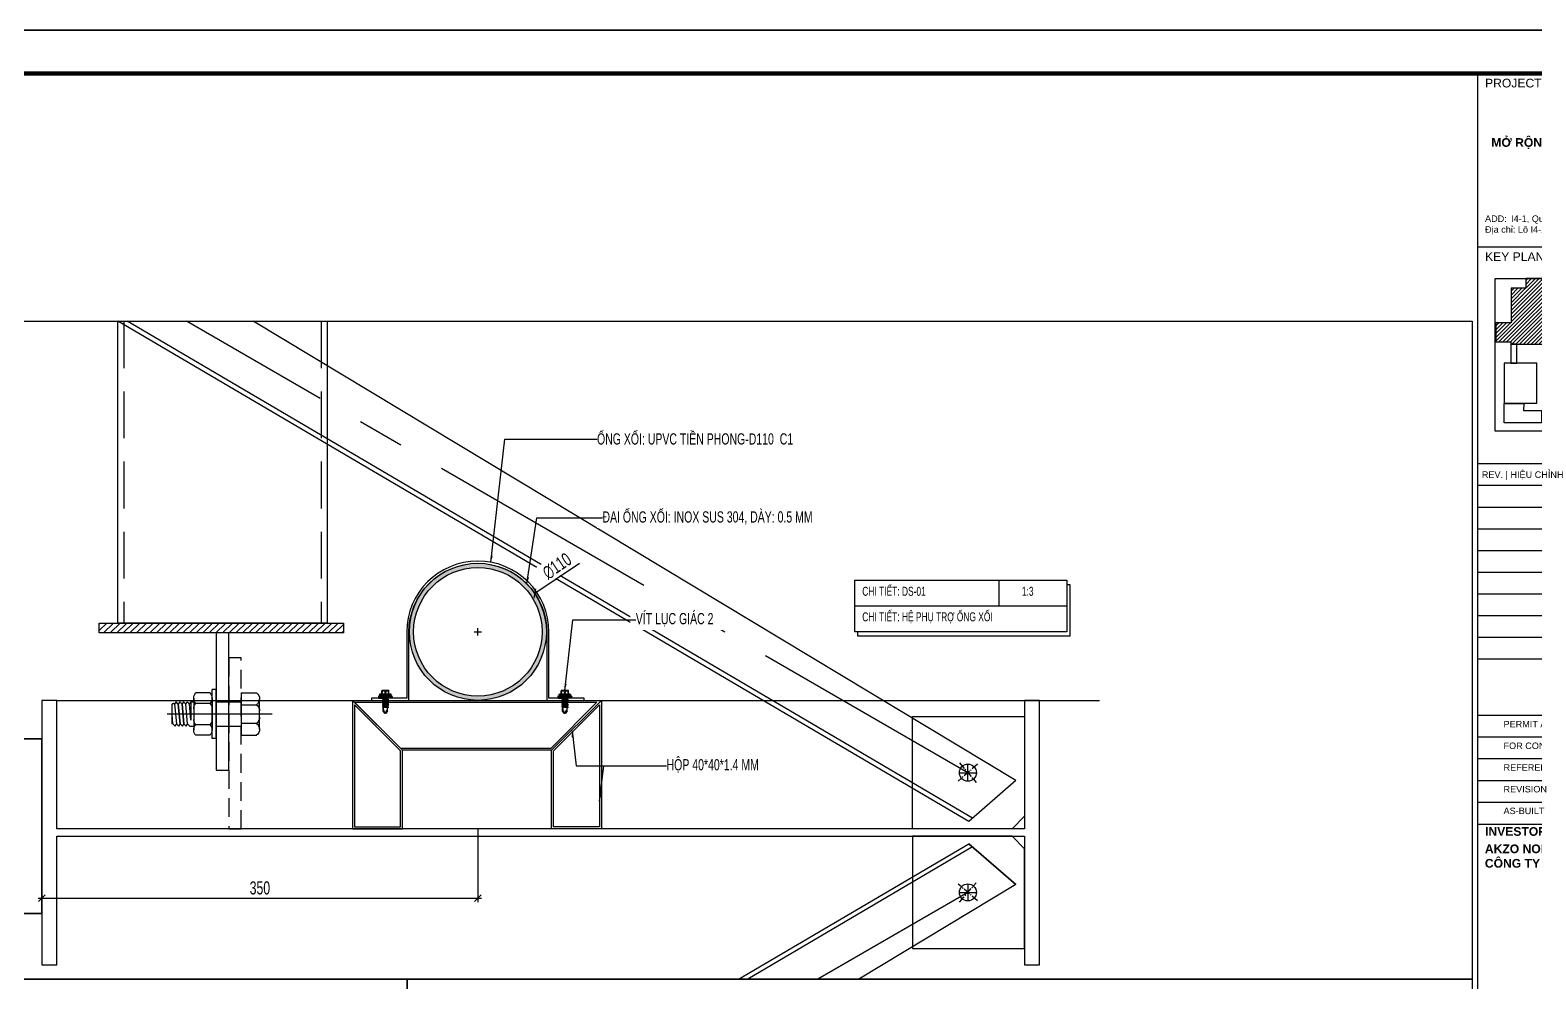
# Model space of a CAD drawing. Header units: inches. Extents: x 340055 to 349452, y -34649 to -30845.
# Drawn here: x 342315.6 to 342718.1, y -33603.4 to -33348.7 of the extents above; entities that cross this region are included whole.
import ezdxf

# ---------------------------------------------------------------- set-up
doc = ezdxf.new("R2010")
doc.units = ezdxf.units.IN
doc.header["$MEASUREMENT"] = 0
for name, pattern in [('CENTER', [2, 1.25, -0.25, 0.25, -0.25]), ('CENTER2', [28.575, 19.05, -3.175, 3.175, -3.175]), ('HIDDEN', [0.375, 0.25, -0.125])]:
    doc.linetypes.add(name, pattern=pattern)
for name, color, linetype in [('2', 2, 'Continuous'), ('250', 250, 'Continuous'), ('251', 251, 'Continuous'), ('3', 3, 'Continuous'), ('4', 4, 'Continuous'), ('5', 5, 'Continuous'), ('6', 6, 'Continuous'), ('8', 8, 'Continuous'), ('9', 9, 'Continuous'), ('DIM', 8, 'Continuous'), ('flashing', 6, 'Continuous'), ('NET IN', 3, 'Continuous'), ('STRUCTURE', 1, 'Continuous')]:
    doc.layers.add(name, color=color, linetype=linetype)
for name, color, linetype, lineweight in [('TL-TIILE BLOCK A2$0$TL-TITLE BLOCK - TEXT @ 1', 7, 'Continuous', 25), ('TL-TIILE BLOCK A2$0$TL-TITLE BLOCK 1', 7, 'Continuous', 50), ('TL-TIILE BLOCK A2$0$TL-TITLE BLOCK 2', 7, 'Continuous', 25), ('TL-TITLE BLOCK - TEXT', 7, 'Continuous', 25)]:
    doc.layers.add(name, color=color, linetype=linetype, lineweight=lineweight)
doc.styles.add('ST1H', font='vnshxh.shx', dxfattribs={"width": 0.7})
doc.styles.add('TL-TIILE BLOCK A2$0$MEP-TEXT T.BLOCK 1', font='arial.ttf', dxfattribs={"height": 1.5})
doc.styles.add('TL-TIILE BLOCK A2$0$MEP-TEXT T.BLOCK 2', font='arial.ttf')
doc.styles.add('TL-TIILE BLOCK A2$0$MEP-TEXT T.BLOCK 3', font='arial.ttf', dxfattribs={"height": 3})
doc.dimstyles.new('3', dxfattribs={"dimtxt": 3.5, "dimasz": 1.8, "dimexe": 1, "dimexo": 0, "dimgap": 1, "dimtad": 1, "dimdec": 0, "dimlfac": 3, "dimzin": 0, "dimdsep": 46, "dimtxsty": 'ST1H', "dimblk": 'OBLIQUE', "dimcen": 1, "dimdle": 1, "dimclrd": 8, "dimclre": 8, "dimclrt": 3, "dimadec": 0, "dimazin": 0, "dimtfac": 1, "dimtdec": 0, "dimtix": 1, "dimtofl": 0, "dimtmove": 1, "dimatfit": 3, "dimfxl": 0, "dimtolj": 1, "dimtzin": 0, "dimlwd": -1, "dimlwe": -1, "dimarcsym": 0})

# ---------------------------------------------------------------- blocks, each defined once
blk = doc.blocks.new('20-4sd')
at = {"layer": '251', "linetype": 'Continuous'}
h = blk.add_hatch(color=256, dxfattribs=at)
edge = h.paths.add_edge_path()
edge.add_ellipse((-1.76, 1.25), major_axis=(-0.602, 0.602), ratio=1, start_angle=260.0994, end_angle=314.2082)
edge.add_line((-1.75, 2.1), (-0.38, 2.1))
edge.add_ellipse((-0.37, 1.25), major_axis=(0.602, 0.602), ratio=1, start_angle=45.7918, end_angle=99.9006)
edge = h.paths.add_edge_path()
edge.add_ellipse((1.76, 1.25), major_axis=(0.602, 0.602), ratio=1, start_angle=45.7918, end_angle=99.9006)
edge.add_ellipse((0.37, 1.25), major_axis=(0.602, 0.602), ratio=1, start_angle=350.0994, end_angle=404.2082)
edge.add_line((0.38, 2.1), (1.75, 2.1))
h = blk.add_hatch(color=256, dxfattribs=at)
edge = h.paths.add_edge_path()
edge.add_ellipse((1.82, -4.56), major_axis=(0.623, 0.623), ratio=1, start_angle=181.3972, end_angle=225)
edge.add_line((1.82, -5.44), (0.61, -5.44))
edge.add_ellipse((0.61, -4.56), major_axis=(0.623, 0.623), ratio=1, start_angle=225, end_angle=268.6028)
edge = h.paths.add_edge_path()
edge.add_line((0.61, -3.34), (1.82, -3.34))
edge.add_ellipse((1.82, -4.22), major_axis=(-0.623, 0.623), ratio=1, start_angle=-45, end_angle=-1.3972)
edge.add_ellipse((0.61, -4.22), major_axis=(-0.623, 0.623), ratio=1, start_angle=-88.6028, end_angle=-45)
edge = h.paths.add_edge_path()
edge.add_ellipse((-0.61, -4.22), major_axis=(0.623, 0.623), ratio=1, start_angle=45, end_angle=88.6028)
edge.add_ellipse((-1.82, -4.22), major_axis=(-0.623, 0.623), ratio=1, start_angle=-88.6028, end_angle=-45)
edge.add_line((-1.82, -3.34), (-0.61, -3.34))
edge = h.paths.add_edge_path()
edge.add_ellipse((-0.61, -4.56), major_axis=(0.623, 0.623), ratio=1, start_angle=181.3972, end_angle=225)
edge.add_line((-0.61, -5.44), (-1.82, -5.44))
edge.add_ellipse((-1.82, -4.56), major_axis=(0.623, 0.623), ratio=1, start_angle=225, end_angle=268.6028)
blk.add_line((-1.06, 0), (-1.06, 1.75), dxfattribs=at)
at = {"layer": '5', "linetype": 'Continuous', "ltscale": 0.2}
blk.add_line((0, 3.55), (0, -8.5), dxfattribs=at)
at = {"layer": '8', "linetype": 'Continuous'}
for p, q in [((-2.43, 0), (-2.43, 1.78)), ((1.75, 2.1), (-1.75, 2.1)), ((1.06, 0), (1.06, 1.75)), ((2.43, 0), (2.43, 1.78)), ((-2.43, 0), (2.43, 0)), ((-1.4, -2.86), (-1.4, 0)), ((1.4, -2.86), (1.4, 0)), ((2.8, -2.86), (-2.8, -2.86)), ((-2.8, -2.86), (-2.8, -3.34)), ((2.8, -3.34), (-2.8, -3.34)), ((-1.7, -3.34), (1.7, -3.34)), ((2.8, -2.86), (2.8, -3.34)), ((-2.43, -3.58), (-2.43, -5.2)), ((-1.22, -3.58), (-1.22, -5.2)), ((1.22, -3.58), (1.22, -5.2)), ((1.22, -3.58), (1.22, -5.2)), ((2.43, -3.58), (2.43, -5.2)), ((-1.82, -5.44), (1.82, -5.44)), ((-1.7, -5.44), (1.7, -5.44)), ((-1.4, -5.76), (-1.4, -5.44)), ((-1.12, -5.94), (-1.4, -5.76)), ((-1.4, -5.76), (0.7, -5.76)), ((-1.4, -6.18), (-1.12, -5.94)), ((-1.12, -6.36), (-1.4, -6.18)), ((-1.12, -6.36), (-1.4, -6.6)), ((-1.4, -6.6), (-1.12, -6.78)), ((-1.12, -6.78), (-1.4, -7.02)), ((0.7, -5.76), (-1.12, -5.94)), ((1.12, -6.14), (-1.12, -6.36)), ((-1.12, -6.78), (1.12, -6.56)), ((1.12, -6.56), (-1.12, -6.78)), ((1.12, -6.14), (1.4, -5.9)), ((1.4, -6.32), (1.12, -6.14)), ((1.12, -6.56), (1.4, -6.32)), ((1.4, -6.74), (1.12, -6.56)), ((1.12, -6.98), (1.4, -6.74)), ((1.4, -5.9), (1.4, -5.44)), ((-1.4, -7.02), (-1.12, -7.21)), ((-1.12, -7.21), (-1.4, -7.44)), ((-1.4, -7.44), (-1.12, -7.63)), ((-1.26, -7.75), (-1.12, -7.63)), ((-1.12, -7.96), (-1.26, -7.75)), ((-1.12, -7.21), (1.12, -6.98)), ((1.12, -6.98), (-1.12, -7.21)), ((-1.12, -7.63), (1.12, -7.4)), ((-1.12, -7.96), (1.12, -7.96)), ((1.12, -7.82), (0, -7.89)), ((0, -7.96), (0, -7.89)), ((0, -7.89), (0, -7.96)), ((1.4, -7.16), (1.12, -6.98)), ((1.12, -7.4), (1.4, -7.16)), ((1.4, -7.58), (1.12, -7.4)), ((1.12, -7.82), (1.4, -7.58)), ((1.12, -7.82), (1.12, -7.96))]:
    blk.add_line(p, q, dxfattribs=at)
at = {"layer": '8', "linetype": 'Continuous', "extrusion": (0, 0, -1)}
for centre, major_axis, start_param, end_param in [((-1.76, 1.25), (0.602, 0.602), 4.586135, 6.455984), ((-0.37, 1.25), (0.602, 0.602), 4.539591, 5.511607), ((0.37, 1.25), (-0.602, 0.602), 0.771578, 1.743595), ((1.76, 1.25), (0.602, 0.602), 4.539591, 6.409439), ((-1.82, -4.22), (-0.623, 0.623), 0.024385, 1.546411), ((-0.61, -4.22), (-0.623, 0.623), 0.024385, 0.785398), ((0.61, -4.22), (0.623, 0.623), -0.785398, -0.024385), ((1.82, -4.22), (-0.623, 0.623), 0.024385, 1.546411), ((-1.82, -4.56), (0.623, 0.623), 1.595182, 3.117207), ((-0.61, -4.56), (-0.623, 0.623), 3.926991, 4.688004), ((0.61, -4.56), (0.623, 0.623), 1.595182, 2.356194), ((1.82, -4.56), (0.623, 0.623), 1.595182, 3.117207)]:
    blk.add_ellipse(centre, major_axis=major_axis, ratio=1, start_param=start_param, end_param=end_param, dxfattribs=at)
blk = doc.blocks.new('Short_Self_drilling')
at = {"layer": 'STRUCTURE', "color": 1, "linetype": 'Continuous'}
for p, q in [((6.4, 1.7), (-6.4, 1.7)), ((5.1, 3.8), (-5.1, 3.8)), ((-2.6, 2.9), (-5.1, 2.9)), ((-3.4, 3.8), (-3.4, 6.8)), ((3, 7.2), (-3, 7.2)), ((2.6, 2.9), (-2.6, 2.9)), ((-2.1, 2.8), (-2.1, 2.9)), ((6.3, 0), (0, 0)), ((2.2, 2.8), (2.2, 2.9)), ((2.2, -0.5), (2.2, 0)), ((5.1, 2.9), (2.6, 2.9)), ((3.4, 3.8), (3.4, 6.8)), ((3, -1.2), (-2.7, -0.2)), ((3, -2.7), (-2.7, -1.8)), ((3, -4.2), (-2.7, -3.3)), ((3, -5.8), (-2.7, -4.8)), ((3, -7.3), (-2.7, -6.3)), ((-1.9, -8), (-2.7, -7.9)), ((-2.1, -1.4), (-2.1, -0.9)), ((-2.1, -2.9), (-2.1, -2.4)), ((-2.1, -4.4), (-2.1, -3.9)), ((-2.1, -6), (-2.1, -5.4)), ((-2.1, -7.5), (-2.1, -7)), ((-2.1, -12.3), (-2.1, -8.5)), ((3, -8.8), (-1.1, -8.1)), ((2.1, -12.3), (2.1, -9.1)), ((2.2, -2), (2.2, -1.5)), ((2.2, -3.6), (2.2, -3)), ((2.2, -5.1), (2.2, -4.6)), ((2.2, -6.6), (2.2, -6.1)), ((2.2, -8.1), (2.2, -7.6))]:
    blk.add_line(p, q, dxfattribs=at)
blk.add_lwpolyline([(6.4, 1.3), (6.4, 1.7), (2.1, 2.8), (-2.1, 2.8), (-6.4, 1.7), (-6.4, 1.3)], close=True, dxfattribs=at)
for points in [[(-6.4, 1.3, -0.088869), (-6.3, 0), (0, 0)], [(-0.1, 3.8), (-0.3, 6.2, 0.338878), (-3.1, 6.2), (-3.3, 3.8)], [(3.3, 3.8), (3.1, 6.2, 0.338878), (0.3, 6.2), (0.1, 3.8)], [(2.1, -12.3), (0.2, -14.2, -0.333596), (-0.2, -14.2), (-2.1, -12.3)], [(-0.1, -14), (-1, -12.2, -0.148657), (-1.4, -11.2), (-2, -7.7, -0.815006), (-1.2, -7.8, 0.150833), (-0.8, -8.7)], [(2.1, -12.3), (1.7, -11.7, 0.52242), (0.9, -11.7), (-0.2, -14.2)]]:
    blk.add_lwpolyline(points, format="xyb", dxfattribs=at)
for points in [[(3, -1.2), (2.2, -1.5), (-2.1, -0.8), (-2.7, -0.2), (-2.4, 0)], [(3, -2.7), (2.2, -3), (-2.1, -2.4), (-2.7, -1.8), (-2.1, -1.4), (2.2, -2), (3, -2.7)], [(3, -4.2), (2.2, -4.6), (-2.1, -3.9), (-2.7, -3.3), (-2.1, -2.9), (2.2, -3.6), (3, -4.2)], [(3, -5.8), (2.2, -6.1), (-2.1, -5.4), (-2.7, -4.8), (-2.1, -4.4), (2.2, -5.1), (3, -5.8)], [(3, -7.3), (2.2, -7.6), (-2.1, -7), (-2.7, -6.3), (-2.1, -6), (2.2, -6.6), (3, -7.3)], [(-1.8, -8.5), (-2.1, -8.5), (-2.7, -7.9), (-2.1, -7.5), (-1.8, -7.5)], [(-1.3, -7.6), (2.2, -8.1), (3, -8.8)], [(-1.2, 0), (2.2, -0.5), (3, -1.2)], [(3, -8.8), (2.2, -9.1), (-0.8, -8.7)]]:
    blk.add_lwpolyline(points, dxfattribs=at)
for centre, radius, start, end in [((-5, 3.3), 0.455, 109.7949, 250.2674), ((-3, 6.8), 0.429, 90.0311, 180.0311), ((3, 6.8), 0.429, 0.0311, 90.0311), ((5.1, 3.3), 0.435, 279.7276, 80.3347), ((10, 0.2), 3.74, 162.2963, 182.6103)]:
    blk.add_arc(centre, radius, start, end, dxfattribs=at)
blk = doc.blocks.new('_Oblique')
at = {"color": 0, "linetype": 'ByBlock', "lineweight": -2}
blk.add_line((-0.5, -0.5), (0.5, 0.5), dxfattribs=at)
blk = doc.blocks.new('*D407')
at = {"color": 8, "linetype": 'Continuous', "transparency": 16777216}
for p, q in [((342318.75, -33561.44), (342318.75, -33581.75)), ((342435.27, -33562.18), (342435.27, -33581.75)), ((342317.75, -33580.75), (342436.27, -33580.75))]:
    blk.add_line(p, q, dxfattribs=at)
at = {"layer": 'Defpoints', "color": 0, "transparency": 16777216}
for p in [(342318.75, -33561.44), (342435.27, -33562.18), (342435.27, -33580.75)]:
    blk.add_point(p, dxfattribs=at)
at = {"color": 8, "transparency": 16777216, "xscale": 1.8, "yscale": 1.8, "zscale": 1.8, "rotation": 180}
blk.add_blockref('_Oblique', (342318.75, -33580.75), dxfattribs=at)
at = {"color": 8, "transparency": 16777216, "xscale": 1.8, "yscale": 1.8, "zscale": 1.8}
blk.add_blockref('_Oblique', (342435.27, -33580.75), dxfattribs=at)
at = {"color": 3, "transparency": 16777216, "insert": (342377.01, -33578), "char_height": 3.5, "attachment_point": 5, "style": 'ST1H', "bg_fill": 3, "box_fill_scale": 1.25, "bg_fill_color": 256, "bg_fill_true_color": 13158600, "bg_fill_transparency": 0}
blk.add_mtext('\\A1;350', dxfattribs=at)
blk = doc.blocks.new('*D422')
at = {"color": 8, "linetype": 'Continuous', "transparency": 16777216}
blk.add_line((342462.47, -33491.23), (342450.47, -33499.31), dxfattribs=at)
at = {"color": 8, "transparency": 16777216}
for p, q in [((342435.27, -33510.53), (342435.27, -33508.53)), ((342434.27, -33509.53), (342436.27, -33509.53))]:
    blk.add_line(p, q, dxfattribs=at)
at = {"layer": 'Defpoints', "color": 0, "transparency": 16777216}
for p in [(342450.47, -33499.31), (342420.07, -33519.75)]:
    blk.add_point(p, dxfattribs=at)
at = {"color": 3, "transparency": 16777216, "insert": (342456.43, -33491.98), "char_height": 3.5, "attachment_point": 5, "rotation": 33.9311, "style": 'ST1H', "bg_fill": 3, "box_fill_scale": 1.25, "bg_fill_color": 256, "bg_fill_true_color": 13158600, "bg_fill_transparency": 0}
blk.add_mtext('\\A1;∅110', dxfattribs=at)
at = {"color": 8, "transparency": 16777216, "xscale": 1.8, "yscale": 1.8, "zscale": 1.8, "rotation": 213.9311023392382}
blk.add_blockref('_Oblique', (342450.47, -33499.31), dxfattribs=at)
blk = doc.blocks.new('kt kien truc 1')
at = {"layer": 'TL-TITLE BLOCK - TEXT', "ltscale": 5}
h = blk.add_hatch(dxfattribs=at)
h.set_pattern_fill('ANSI31', color=252, scale=5)
h.set_pattern_definition([(45, (0.60566, 1.00843), (-0.44194174, 0.44194174), [])])
h.paths.add_polyline_path([(545.12, 360.52), (542.22, 360.52), (542.22, 362.74), (533.38, 362.74), (533.38, 360.49), (529, 360.49), (529, 362.74), (520.15, 362.74), (520.15, 360.49), (516.81, 360.49), (516.81, 352.55), (513.24, 352.56), (513.24, 348.16), (516.7, 348.16), (516.7, 347.6), (538.32, 347.6), (538.32, 348.92), (545.12, 348.92)])
at = {"layer": 'Defpoints', "color": 8}
blk.add_lwpolyline([(0, 0), (594, 0), (594, 420), (0, 420)], close=True, dxfattribs=at)
at = {"layer": 'TL-TIILE BLOCK A2$0$TL-TITLE BLOCK 1', "const_width": 1}
blk.add_lwpolyline([(20, 10), (579, 10), (584, 15), (584, 405), (579, 410), (20, 410), (15, 405), (15, 15)], close=True, dxfattribs=at)
at = {"layer": 'TL-TIILE BLOCK A2$0$TL-TITLE BLOCK 2'}
for p, q in [((509, 410), (509, 10)), ((584, 370), (509, 370)), ((584, 320), (509, 320)), ((584, 320), (509, 320)), ((584, 315), (509, 315)), ((584, 310), (509, 310)), ((584, 305), (509, 305)), ((584, 300), (509, 300)), ((584, 295), (509, 295)), ((584, 290), (509, 290)), ((584, 285), (509, 285)), ((584, 280), (509, 280)), ((584, 275), (509, 275)), ((584, 262), (509, 262)), ((584, 257), (509, 257)), ((584, 252), (509, 252)), ((584, 247), (509, 247)), ((584, 242), (509, 242)), ((509, 237), (584, 237))]:
    blk.add_line(p, q, dxfattribs=at)
at = {"layer": 'TL-TITLE BLOCK - TEXT'}
for points in [[(513.08, 362.74), (578.82, 362.74), (578.82, 327.57), (513.08, 327.57)], [(518.14, 347.6), (516.7, 347.6), (516.7, 343.27), (518.14, 343.27)], [(522.74, 343.27), (515.2, 343.27), (515.2, 334.03), (522.74, 334.03)]]:
    blk.add_lwpolyline(points, close=True, dxfattribs=at)
for points in [[(545.12, 360.52), (542.22, 360.52), (542.22, 362.74), (533.38, 362.74), (533.38, 360.49), (529, 360.49), (529, 362.74), (520.15, 362.74), (520.15, 360.49), (516.81, 360.49), (516.81, 352.55), (513.24, 352.56), (513.24, 348.16), (516.7, 348.16), (516.7, 347.6), (538.32, 347.6), (538.32, 348.92), (545.12, 348.92), (545.12, 360.52)], [(515.19, 333.96), (519.69, 333.96), (519.68, 332.29), (523.77, 332.29), (523.77, 329.49), (515.19, 329.49), (515.19, 333.96), (515.19, 333.96)]]:
    blk.add_lwpolyline(points, dxfattribs=at)
at = {"layer": 'TL-TIILE BLOCK A2$0$TL-TITLE BLOCK - TEXT @ 1', "attachment_point": 1}
for s, width, heights, insert, char_height, style in [('PROJECT TITLE | TÊN DỰ ÁN', 66.5482, [0], (510.78, 408.79), 2, 'TL-TIILE BLOCK A2$0$MEP-TEXT T.BLOCK 2'), ('\\pi0.50923;{\\fArial|b1|i0|c0|p34;MỞ RỘNG XƯỞNG SẢN XUẤT SƠN CÔNG NGHIỆP}', 68.8384, [0], (511.72, 395.1), 2, 'TL-TIILE BLOCK A2$0$MEP-TEXT T.BLOCK 3'), ('ADD:^II4-1, Que Vo Industrial Park, Bac Ninh Province, Viet Nam ', 66.5482, [0], (510.78, 377.29), 1.5, 'TL-TIILE BLOCK A2$0$MEP-TEXT T.BLOCK 1'), ('Địa chỉ: Lô I4-1, Khu công nghiệp Quế Võ, Bắc Ninh, Việt Nam', 66.5482, [0], (510.78, 374.79), 1.5, 'TL-TIILE BLOCK A2$0$MEP-TEXT T.BLOCK 1'), ('KEY PLAN | MẶT BẰNG ĐỊNH VỊ', 66.5482, [0], (510.78, 368.79), 2, 'TL-TIILE BLOCK A2$0$MEP-TEXT T.BLOCK 2'), ('REV. | HIỆU CHỈNH', 37.618, [0], (510.04, 318.29), 1.5, 'TL-TIILE BLOCK A2$0$MEP-TEXT T.BLOCK 1'), ('PERMIT APPLICATION ', 44.9946, [0], (515.04, 260.79), 1.5, 'TL-TIILE BLOCK A2$0$MEP-TEXT T.BLOCK 1'), ('FOR CONSTRUCTION', 44.9946, [0], (515.04, 255.79), 1.5, 'TL-TIILE BLOCK A2$0$MEP-TEXT T.BLOCK 1'), ('REFERENCE ', 44.9946, [0], (515.04, 250.79), 1.5, 'TL-TIILE BLOCK A2$0$MEP-TEXT T.BLOCK 1'), ('REVISION', 44.9946, [1.55], (515.04, 245.79), 1.5, 'TL-TIILE BLOCK A2$0$MEP-TEXT T.BLOCK 1'), ('AS-BUILT ', 44.9946, [0], (515.04, 240.79), 1.5, 'TL-TIILE BLOCK A2$0$MEP-TEXT T.BLOCK 1'), ('{\\fArial|b1|i0|c0|p34;INVESTOR | CHỦ ĐẦU TƯ}', 66.5482, [0], (510.78, 236.29), 2, 'TL-TIILE BLOCK A2$0$MEP-TEXT T.BLOCK 2'), ('\\pi5.64586;{\\fArial|b1|i0|c0|p34;AKZO NOBEL VIETNAM CO., LTD\\PCÔNG TY TNHH AKZO NOBEL VIỆT NAM}', 66.5482, [0], (505.09, 232.29), 2, 'TL-TIILE BLOCK A2$0$MEP-TEXT T.BLOCK 2')]:
    blk.add_mtext_dynamic_manual_height_columns(s, width=width, gutter_width=15, heights=heights, dxfattribs=dict(at, insert=insert, char_height=char_height, style=style))

msp = doc.modelspace()

# ---------------------------------------------------------------- hatches: boundary and pattern name
at = {"layer": '6'}
h = msp.add_hatch(dxfattribs=at)
h.set_pattern_fill('ANSI31', color=256, scale=10, angle=-90, style=0)
h.set_pattern_definition([(45, (724107.6429, -2591093.6688), (0.8838834765, -0.8838834765), [])])
h.paths.add_polyline_path([(342399.3364, -33507.1796), (342399.3364, -33509.8462), (342334.0564, -33509.8462), (342334.0564, -33507.1796)])
at = {"layer": 'flashing'}
h = msp.add_hatch(color=0, dxfattribs=at)
h.paths.add_polyline_path([(342416.956, -33509.532, -1), (342453.5846, -33509.532, -1)])
h.paths.add_polyline_path([(342452.4399, -33509.532, 1), (342418.1006, -33509.532, 1)], flags=16)

# ---------------------------------------------------------------- linework, layer by layer
at = {"color": 133, "true_color": 0x36c9c7}
msp.add_line((342322.7547, -33527.8462), (342601.4572, -33527.8462), dxfattribs=at)
at = {"color": 1, "true_color": 0xfa051e}
for points in [[(342401.7907, -33527.8462), (342468.3275, -33527.8462), (342454.9942, -33541.1796), (342415.1241, -33541.1796)], [(342401.7907, -33527.8462), (342401.7907, -33562.1796), (342415.1241, -33562.1796), (342415.1241, -33541.1796)], [(342402.2907, -33528.3462), (342467.1204, -33528.3462), (342454.7871, -33540.6796), (342414.6466, -33540.7021)], [(342402.2907, -33529.0534), (342402.2907, -33561.6796), (342414.6241, -33561.6796), (342414.6241, -33541.3867)], [(342468.3275, -33527.8462), (342468.3275, -33562.1796), (342454.9942, -33562.1796), (342454.9942, -33541.1796)], [(342467.8275, -33529.0534), (342467.8275, -33561.6796), (342455.4942, -33561.6796), (342455.4942, -33541.3867)]]:
    msp.add_lwpolyline(points, close=True, dxfattribs=at)
at = {"color": 8}
for points in [[(342416.3846, -33778.1197), (342131.7156, -33778.1197), (342131.7156, -33602.3297), (342416.3846, -33602.3297)], [(342416.3846, -33602.3297), (342701.0536, -33602.3297), (342701.0536, -33778.1197), (342416.3846, -33778.1197)]]:
    msp.add_lwpolyline(points, close=True, dxfattribs=at)
at = {"layer": '2'}
for p, q in [((342566.4836, -33560.1947), (342338.9988, -33426.5398)), ((342567.4929, -33559.3234), (342341.4911, -33426.5398)), ((342579.0998, -33549.3039), (342375.1906, -33426.5398)), ((342579.0998, -33549.3039), (342566.4836, -33560.1947)), ((342567.4929, -33567.0357), (342507.4213, -33602.3297)), ((342566.4836, -33566.1645), (342579.0998, -33577.0553)), ((342579.0998, -33577.0553), (342566.4836, -33566.1645))]:
    msp.add_line(p, q, dxfattribs=at)
for points in [[(342322.7547, -33564.1796), (342581.4214, -33564.1796), (342581.4214, -33598.5129), (342585.4214, -33598.5129), (342585.4214, -33527.8462), (342581.4214, -33527.8462), (342581.4214, -33562.1796), (342322.7547, -33562.1796), (342322.7547, -33527.8462), (342318.7547, -33527.8462), (342318.7547, -33598.5129), (342322.7547, -33598.5129)], [(342318.7547, -33538.1102), (342318.7547, -33584.7769), (342234.5343, -33584.7769), (342234.5343, -33538.1102)]]:
    msp.add_lwpolyline(points, close=True, dxfattribs=at)
for points in [[(342504.9291, -33602.3297), (342566.4836, -33566.1645)], [(342579.0998, -33577.0553), (342537.1192, -33602.3297)]]:
    msp.add_lwpolyline(points, dxfattribs=at)
for centre in [(342566.2572, -33547.1796), (342566.2572, -33579.1796), (342566.2572, -33579.1796)]:
    msp.add_circle(centre, 2.2792, dxfattribs=at)
at = {"layer": '250', "linetype": 'CENTER', "ltscale": 50}
for p, q in [((342566.2572, -33547.1796), (342357.4239, -33426.5398)), ((342566.2572, -33579.1796), (342526.1831, -33602.3297))]:
    msp.add_line(p, q, dxfattribs=at)
at = {"layer": '250', "ltscale": 8}
for centre in [(342566.2572, -33547.1796), (342566.2572, -33579.1796), (342566.2572, -33579.1796)]:
    msp.add_circle(centre, 2.2792, dxfattribs=at)
at = {"layer": '251', "linetype": 'HIDDEN', "ltscale": 50}
for p, q in [((342340.5977, -33426.5398), (342340.5977, -33507.1796)), ((342393.4204, -33426.5398), (342393.4204, -33507.1796))]:
    msp.add_line(p, q, dxfattribs=at)
at = {"layer": '4'}
msp.add_lwpolyline([(342395.009, -33426.5398), (342395.009, -33507.1796), (342339.009, -33507.1796), (342339.009, -33426.5398)], dxfattribs=at)
at = {"layer": '5', "ltscale": 8}
for p, q in [((342566.2572, -33549.4588), (342566.2572, -33544.9004)), ((342563.978, -33547.1796), (342568.5364, -33547.1796)), ((342566.2572, -33576.9004), (342566.2572, -33581.4588)), ((342566.2572, -33576.9004), (342566.2572, -33581.4588)), ((342563.978, -33579.1796), (342568.5364, -33579.1796)), ((342563.978, -33579.1796), (342568.5364, -33579.1796))]:
    msp.add_line(p, q, dxfattribs=at)
at = {"layer": '6'}
msp.add_lwpolyline([(342399.3364, -33507.1796), (342399.3364, -33509.8462), (342334.0564, -33509.8462), (342334.0564, -33507.1796), (342399.3364, -33507.1796)], dxfattribs=at)
at = {"layer": '6', "color": 207}
msp.add_lwpolyline([(342368.6757, -33509.8462), (342365.3423, -33509.8462), (342365.3423, -33546.5129), (342368.6757, -33546.5129)], close=True, dxfattribs=at)
at = {"layer": '6', "color": 154, "linetype": 'HIDDEN', "ltscale": 20}
msp.add_lwpolyline([(342372.009, -33516.5129), (342368.6757, -33516.5129), (342368.6757, -33562.1796), (342372.009, -33562.1796)], close=True, dxfattribs=at)
at = {"layer": '6', "color": 150}
for points in [[(342581.4214, -33558.8462), (342578.088, -33562.1796), (342551.4214, -33562.1796), (342551.4214, -33532.1796), (342581.4214, -33532.1796), (342581.4214, -33558.8462)], [(342581.4214, -33567.5129), (342578.088, -33564.1796), (342551.4214, -33564.1796), (342551.4214, -33594.1796), (342581.4214, -33594.1796), (342581.4214, -33567.5129)]]:
    msp.add_lwpolyline(points, dxfattribs=at)
at = {"layer": '9', "color": 150, "linetype": 'Continuous'}
msp.add_lwpolyline([(342289.5343, -33584.7769), (342318.7547, -33584.7769), (342318.7547, -33538.1102), (342289.5343, -33538.1102)], dxfattribs=at)
at = {"layer": 'DIM', "color": 5, "linetype": 'CENTER2', "ltscale": 0.1}
for p, q in [((342568.8451, -33544.9456), (342563.6693, -33549.4136)), ((342564.0232, -33544.5917), (342568.4912, -33549.7675)), ((342568.8451, -33581.4136), (342563.6693, -33576.9456)), ((342568.8451, -33581.4136), (342563.6693, -33576.9456)), ((342564.0232, -33581.7675), (342568.4912, -33576.5917)), ((342564.0232, -33581.7675), (342568.4912, -33576.5917))]:
    msp.add_line(p, q, dxfattribs=at)
at = {"layer": 'flashing'}
msp.add_lwpolyline([(342416.2546, -33527.2611), (342407.4204, -33527.2611), (342407.4204, -33527.2611), (342406.8353, -33527.2611), (342406.8353, -33527.8462), (342416.8397, -33527.8462), (342416.8394, -33509.6485, -1), (342453.7011, -33509.6485), (342453.7011, -33527.8462), (342463.7055, -33527.8462), (342463.7055, -33527.2611), (342463.1204, -33527.2611), (342463.1204, -33527.2611), (342454.2862, -33527.2611), (342454.2862, -33509.6485, 1), (342416.2543, -33509.6485), (342416.2546, -33527.2611)], format="xyb", dxfattribs=at)
for radius in [18.3143, 17.1696]:
    msp.add_circle((342435.2703, -33509.532), radius, dxfattribs=at)

# ---------------------------------------------------------------- block references
at = {"color": 1, "xscale": 0.2862111801882245, "yscale": 0.2862111801882245, "zscale": 0.2862111801882245, "rotation": 359.9688726169466}
for p in [(342410.5416, -33527.2611), (342458.522, -33527.2611)]:
    msp.add_blockref('Short_Self_drilling', p, dxfattribs=at)
at = {"layer": '251', "xscale": 2.333333333372138, "yscale": 2.333333333372138, "zscale": 2.333333333372138, "rotation": 270}
msp.add_blockref('20-4sd', (342372.009, -33531.5129), dxfattribs=at)

# ---------------------------------------------------------------- next in the draw order: texts
at = {"layer": '3', "char_height": 2.4, "attachment_point": 4, "style": 'ST1H', "bg_fill": 2}
for s, insert in [('\\A1;chi tiÕt: DS-01', (342538.0291, -33498.7228)), ('\\A1;chi tiÕt: HÖ PHô TRî èNG XèI', (342538.0291, -33505.7865))]:
    msp.add_mtext(s, dxfattribs=dict(at, insert=insert))

# ---------------------------------------------------------------- next in the draw order: dimensions: what is measured, and where the dimension line sits
at = {"color": 133, "true_color": 0x36c9c7}
dim = msp.add_linear_dim(base=(342435.2703, -33580.7502), p1=(342318.7547, -33561.4436), p2=(342435.2703, -33562.1796), dimstyle='3', dxfattribs=at)
dim.commit()
dim.dimension.update_dxf_attribs({"geometry": '*D407', "text_midpoint": (342377.0125, -33578.0002)})

# ---------------------------------------------------------------- next in the draw order: linework, layer by layer
at = {"color": 9}
msp.add_line((342574.5771, -33495.7512), (342574.5771, -33502.6509), dxfattribs=at)
for points in [[(342536.0535, -33495.7512), (342592.6852, -33495.7512), (342592.6852, -33509.5506), (342536.0535, -33509.5506)], [(342536.0535, -33495.7512), (342592.6852, -33495.7512), (342592.6852, -33502.6509), (342536.0535, -33502.6509)]]:
    msp.add_lwpolyline(points, close=True, dxfattribs=at)
msp.add_lwpolyline([(342592.6852, -33496.8877), (342593.5033, -33496.8877), (342593.5033, -33510.6871), (342536.8716, -33510.6871), (342536.8716, -33509.5506)], dxfattribs=at)

# ---------------------------------------------------------------- next in the draw order: texts
at = {"layer": '3', "insert": (342580.7045, -33498.7228), "char_height": 2.4, "attachment_point": 4, "style": 'ST1H', "bg_fill": 2}
msp.add_mtext('\\A1;1:3', dxfattribs=at)

# ---------------------------------------------------------------- next in the draw order: linework, layer by layer
at = {"color": 8}
msp.add_lwpolyline([(342131.7156, -33426.5398), (342701.0536, -33426.5398), (342701.0536, -33602.3297), (342131.7156, -33602.3297)], close=True, dxfattribs=at)

# ---------------------------------------------------------------- next in the draw order: texts
at = {"layer": '3', "char_height": 3, "attachment_point": 4, "style": 'ST1H', "bg_fill": 2}
for s, insert in [('\\A1;èng xèi: Upvc tiÒn phong-d110  c1', (342467.1227, -33457.9984)), ('\\A1;§AI èNG XèI: inox sus 304, dµy: 0.5 mm', (342468.5785, -33479.1071)), ('\\A1;VÝT LôC GI¸C 2 ', (342477.4979, -33506.3391)), ('\\A1;hép 40*40*1.4 mm', (342485.7221, -33545.3886))]:
    msp.add_mtext(s, dxfattribs=dict(at, insert=insert))

# ---------------------------------------------------------------- next in the draw order: dimensions: what is measured, and where the dimension line sits
at = {"color": 133, "true_color": 0x36c9c7}
dim = msp.add_diameter_dim_2p(p1=(342420.0747, -33519.7549), p2=(342450.4658, -33499.309), dimstyle='3', dxfattribs=at)
dim.commit()
dim.dimension.update_dxf_attribs({"geometry": '*D422', "text_midpoint": (342456.4258, -33491.9849)})

# ---------------------------------------------------------------- next in the draw order: linework, layer by layer
at = {"layer": 'NET IN'}
msp.add_lwpolyline([(342112.2309, -33348.7137), (342801.0108, -33348.7137), (342801.0108, -33835.3143), (342112.2309, -33835.3143)], close=True, dxfattribs=at)

# ---------------------------------------------------------------- next in the draw order: block references
at = {"layer": '3', "xscale": 1.159562065285868, "yscale": 1.159562065285868, "zscale": 1.159562065285868}
msp.add_blockref('kt kien truc 1', (342112.2309, -33835.7298), dxfattribs=at)

# ---------------------------------------------------------------- next in the draw order: leaders
at = {"color": 9}
for points in [[(342438.7633, -33490.9561), (342442.5185, -33457.9984), (342467.1227, -33457.9984)], [(342448.3869, -33496.7005), (342451.0572, -33479.1071), (342468.5785, -33479.1071)], [(342458.522, -33525.2048), (342460.6847, -33506.3391), (342477.4979, -33506.3391)], [(342460.4416, -33535.9558), (342461.523, -33545.3886), (342485.7221, -33545.3886)], [(342467.8275, -33554.8215), (342468.9089, -33545.3886), (342485.7221, -33545.3886)]]:
    msp.add_leader(points, dimstyle='3', override={"dimgap": 1, "dimtad": 0}, dxfattribs=at)

doc.saveas('drawing.dxf')
